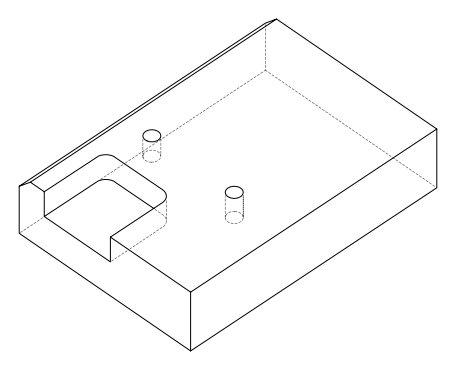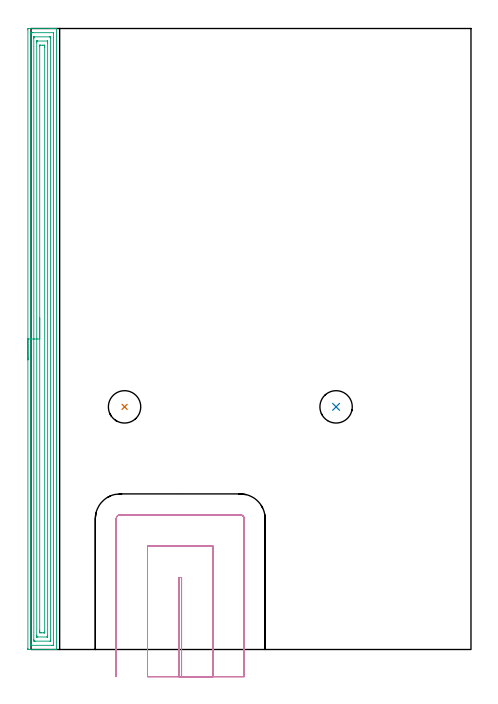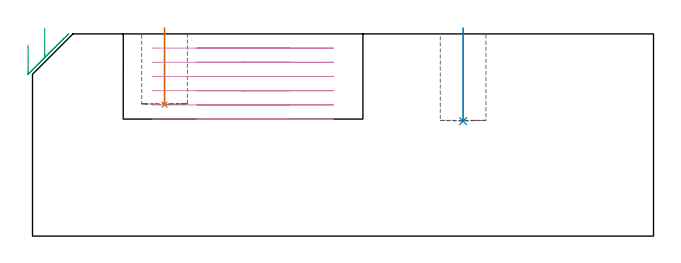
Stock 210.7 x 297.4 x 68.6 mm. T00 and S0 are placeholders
(PLAN: 4 operations, 2 tool changes, 19.8 min)
(1 INDEXABLE_INSERT_DRILL_BLIND_HOLE_FROM_SOLID | STEP1POCKET | NXT0302_002 | 0.11 min | 4489 mm3)
(2 INDEXABLE_INSERT_DRILL_BLIND_HOLE_FROM_SOLID_1 | STEP1POCKET_1 | NXT0302_002 | 0.13 min | 5544 mm3)
(3 AREA_MILL | FG_CHAMFER_SURFACE | UGT0205_001 | 12.19 min | 27910 mm3)
(4 MILL_SLOT | SLOT_PARTIAL_RECTANGULAR | UGT0201_136 | Follow Part, ap 5, ae 75% | 7.35 min | 173304 mm3)
(TOOL NXT0302_002 | Index. Insert Drill 15.5mm [880-D1550L20-05] | D15.5 PA176 FL78 Z2)
(TOOL UGT0205_001 | Chamfer Mill 20 x 3 x 45 deg. | D20 FL50 Z2)
(TOOL UGT0201_136 | Carbide End Mill 20.0 | D20 FL30 Z4)
(OP 1 INDEXABLE_INSERT_DRILL_BLIND_HOLE_FROM_SOLID)
G17 G21 G94 G90
T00 M6
G54
G17 G0 G90 X44.8 Y116.2 S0 M3
G43 Z78.6 H1
G94 G81 G98 Z44.6 F250. R70.6
G80
M5
M2
(OP 2 INDEXABLE_INSERT_DRILL_BLIND_HOLE_FROM_SOLID_1)
G17 G21 G94 G90
T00 M6
G54
G17 G0 G90 X146.1 Y116.2 S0 M3
G43 Z78.6 H1
G94 G81 G98 Z39. F250. R70.6
G80
M5
M2
(OP 3 AREA_MILL)
G17 G21 G94 G90
T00 M6
G54
G17 G0 G90 X-1.5 Y138.7 S1061 M3
G43 Z78.6 H0
Z64.9
G94 G1 Y138.738 Z64.028 F250.
Y138.852 Z63.163
Y139.041 Z62.312
Y139.303 Z61.48
Y139.637 Z60.674
Y140.04 Z59.9
Y140.508 Z59.164
Y141.04 Z58.472
Y141.629 Z57.829
Y142.272 Z57.24
Y142.964 Z56.708
Y143.7 Z56.24
Y144.474 Z55.837
Y145.28 Z55.503
Y146.112 Z55.241
Y146.964 Z55.052
Y147.828 Z54.938
Y148.7 Z54.9
Y296.799
X-1.498 Y297.399 Z54.899
X8.919 Y297.4 Z65.313
X9.501 Z65.898
X9.812 Z66.208
X10.393 Z66.79
X10.704 Z67.099
X11.325 Z67.725
X11.78 Z68.179
X12.148 Y297.393 Z68.539
X12.197 Y297.39 Z68.588
X12.2 Y297.245 Z68.6
Y0.155
X12.197 Y0.009 Z68.588
X12.181 Y0.005 Z68.572
X12.146 Y0.003 Z68.537
X11.78 Y0. Z68.179
X11.325 Z67.724
X10.704 Z67.099
X9.501 Z65.898
X8.919 Z65.313
X-1.188 Y0.001 Z55.209
X-1.492 Y0.01 Z54.906
X-1.499 Y0.312 Z54.899
Y0.335
X-1.5 Y148.7 Z54.9
X-0.086 Z56.314
Y295.096
X-0.085 Y295.178 Z56.315
X-0.081 Y295.341 Z56.319
X-0.079 Y295.383 Z56.321
X-0.073 Y295.391 Z56.327
X-0.052 Y295.394 Z56.348
X-0.004 Y295.397 Z56.396
X0.503 Y295.4 Z56.903
X0.888 Z57.288
X10.704 Y295.399 Z67.104
X10.759 Y295.398 Z67.159
X10.774 Y295.395 Z67.174
X10.777 Y295.392 Z67.177
X10.78 Y295.368 Z67.18
X10.784 Y295.26 Z67.184
X10.785 Y295.096 Z67.185
X10.786 Y295.014 Z67.186
Y2.304
X10.785 Y2.222 Z67.185
X10.781 Y2.059 Z67.181
X10.779 Y2.017 Z67.179
X10.773 Y2.01 Z67.173
X10.752 Y2.006 Z67.152
X10.704 Y2.003 Z67.104
X10.197 Y2. Z66.597
X9.812 Z66.212
X-0.004 Y2.001 Z56.396
X-0.059 Y2.002 Z56.341
X-0.074 Y2.005 Z56.326
X-0.077 Y2.008 Z56.323
X-0.08 Y2.032 Z56.32
X-0.084 Y2.14 Z56.316
X-0.086 Y2.468 Z56.314
Y148.7
X1.328 Z57.728
X1.329 Y292.79 Z57.729
X1.33 Y293.23 Z57.73
X1.332 Y293.343 Z57.732
X1.335 Y293.39 Z57.735
X1.441 Y293.395 Z57.841
X1.611 Y293.4 Z58.011
X8.75 Z65.15
X8.919 Y293.397 Z65.319
X9.089 Y293.39 Z65.489
X9.365 Y293.371 Z65.765
X9.367 Y293.23 Z65.767
X9.371 Y292.778 Z65.771
Y4.61
X9.37 Y4.17 Z65.77
X9.368 Y4.057 Z65.768
X9.365 Y4.01 Z65.765
X9.259 Y4.005 Z65.659
X9.089 Y4.001 Z65.489
X1.95 Y4. Z58.35
X1.781 Y4.003 Z58.181
X1.611 Y4.01 Z58.011
X1.335 Y4.029 Z57.735
X1.332 Y4.17 Z57.732
X1.329 Y4.622 Z57.729
X1.328 Y148.7 Z57.728
X2.743 Z59.143
Y290.553
X2.749 Y291.37 Z59.149
X2.751 Y291.39 Z59.151
X2.772 Y291.394 Z59.172
X2.825 Y291.398 Z59.225
X2.93 Y291.4 Z59.33
X3.142 Z59.542
X7.779 Z64.179
X7.879 Y291.398 Z64.279
X7.928 Y291.394 Z64.328
X7.948 Y291.39 Z64.348
X7.95 Y291.378 Z64.35
X7.957 Y290.623 Z64.357
Y290.553
Y6.847
X7.951 Y6.03 Z64.351
X7.949 Y6.01 Z64.349
X7.928 Y6.006 Z64.328
X7.875 Y6.002 Z64.275
X7.77 Y6. Z64.17
X7.558 Z63.958
X2.921 Z59.321
X2.821 Y6.002 Z59.221
X2.772 Y6.006 Z59.172
X2.752 Y6.01 Z59.152
X2.75 Y6.022 Z59.15
X2.743 Y6.777 Z59.143
Y6.847
Y148.7
X4.157 Z60.557
X4.158 Y288.769 Z60.558
X4.159 Y289.067 Z60.559
X4.164 Y289.369 Z60.564
X4.168 Y289.391 Z60.568
X4.182 Y289.394 Z60.582
X4.221 Y289.397 Z60.621
X4.3 Y289.399 Z60.7
X4.458 Y289.4 Z60.858
X4.719 Z61.119
X5.612 Z62.012
X6.242 Y289.397 Z62.642
X6.511 Y289.392 Z62.911
X6.537 Y289.381 Z62.937
X6.539 Y289.365 Z62.939
X6.542 Y288.769 Z62.942
X6.543 Y288.469 Z62.943
X6.542 Y8.631 Z62.942
X6.541 Y8.333 Z62.941
X6.536 Y8.031 Z62.936
X6.532 Y8.009 Z62.932
X6.518 Y8.006 Z62.918
X6.479 Y8.003 Z62.879
X6.4 Y8.001 Z62.8
X6.242 Y8. Z62.642
X5.981 Z62.381
X5.088 Z61.488
X4.458 Y8.003 Z60.858
X4.189 Y8.008 Z60.589
X4.163 Y8.019 Z60.563
X4.161 Y8.035 Z60.561
X4.158 Y8.631 Z60.558
X4.157 Y8.931 Z60.557
Y148.7
Y149.572 Z60.595
Y150.436 Z60.709
Y151.288 Z60.898
Y152.12 Z61.16
Y152.926 Z61.494
Y153.7 Z61.897
Y154.436 Z62.365
Y155.128 Z62.896
Y155.771 Z63.486
Y156.36 Z64.129
Y156.892 Z64.821
Y157.36 Z65.557
Y157.763 Z66.331
Y158.097 Z67.137
Y158.359 Z67.969
Y158.548 Z68.82
Y158.662 Z69.685
Y158.7 Z70.557
G0 Z78.6
M5
M2
(OP 4 MILL_SLOT)
G17 G21 G94 G90
T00 M6
G54
G17 G0 G90 X72.1 Y-13. S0 M3
G43 Z78.6 H0
Z63.783
G94 G1 Y-10. F250.
Y34.5 F500.
X70.8
Y-10.
Y-13. F250.
X87.1
Y-10.
Y49.5 F500.
X55.8
Y-10.
Y-13. F250.
X102.1
Y-10.
Y62.6 F500.
G3 X100.2 Y64.5 R1.9
G1 X42.7
G3 X40.8 Y62.6 R1.9
G1 Y-10.
Y-13. F250.
G0 X72.1 Z58.967
G1 Y-10.
Y34.5 F500.
X70.8
Y-10.
Y-13. F250.
X87.1
Y-10.
Y49.5 F500.
X55.8
Y-10.
Y-13. F250.
X102.1
Y-10.
Y62.6 F500.
G3 X100.2 Y64.5 R1.9
G1 X42.7
G3 X40.8 Y62.6 R1.9
G1 Y-10.
Y-13. F250.
G0 X72.1 Z54.15
G1 Y-10.
Y34.5 F500.
X70.8
Y-10.
Y-13. F250.
X87.1
Y-10.
Y49.5 F500.
X55.8
Y-10.
Y-13. F250.
X102.1
Y-10.
Y62.6 F500.
G3 X100.2 Y64.5 R1.9
G1 X42.7
G3 X40.8 Y62.6 R1.9
G1 Y-10.
Y-13. F250.
G0 X72.1 Z49.333
G1 Y-10.
Y34.5 F500.
X70.8
Y-10.
Y-13. F250.
X87.1
Y-10.
Y49.5 F500.
X55.8
Y-10.
Y-13. F250.
X102.1
Y-10.
Y62.6 F500.
G3 X100.2 Y64.5 R1.9
G1 X42.7
G3 X40.8 Y62.6 R1.9
G1 Y-10.
Y-13. F250.
G0 X72.1 Z44.517
G1 Y-10.
Y34.5 F500.
X70.8
Y-10.
Y-13. F250.
X87.1
Y-10.
Y49.5 F500.
X55.8
Y-10.
Y-13. F250.
X102.1
Y-10.
Y62.6 F500.
G3 X100.2 Y64.5 R1.9
G1 X42.7
G3 X40.8 Y62.6 R1.9
G1 Y-10.
Y-13. F250.
G0 X72.1 Z39.7
G1 Y-10.
Y34.5 F500.
X70.8
Y-10.
Y-13. F250.
X87.1
Y-10.
Y49.5 F500.
X55.8
Y-10.
Y-13. F250.
X102.1
Y-10.
Y62.6 F500.
G3 X100.2 Y64.5 R1.9
G1 X42.7
G3 X40.8 Y62.6 R1.9
G1 Y-10.
Y-13. F250.
G0 Z78.6
M5
M2
